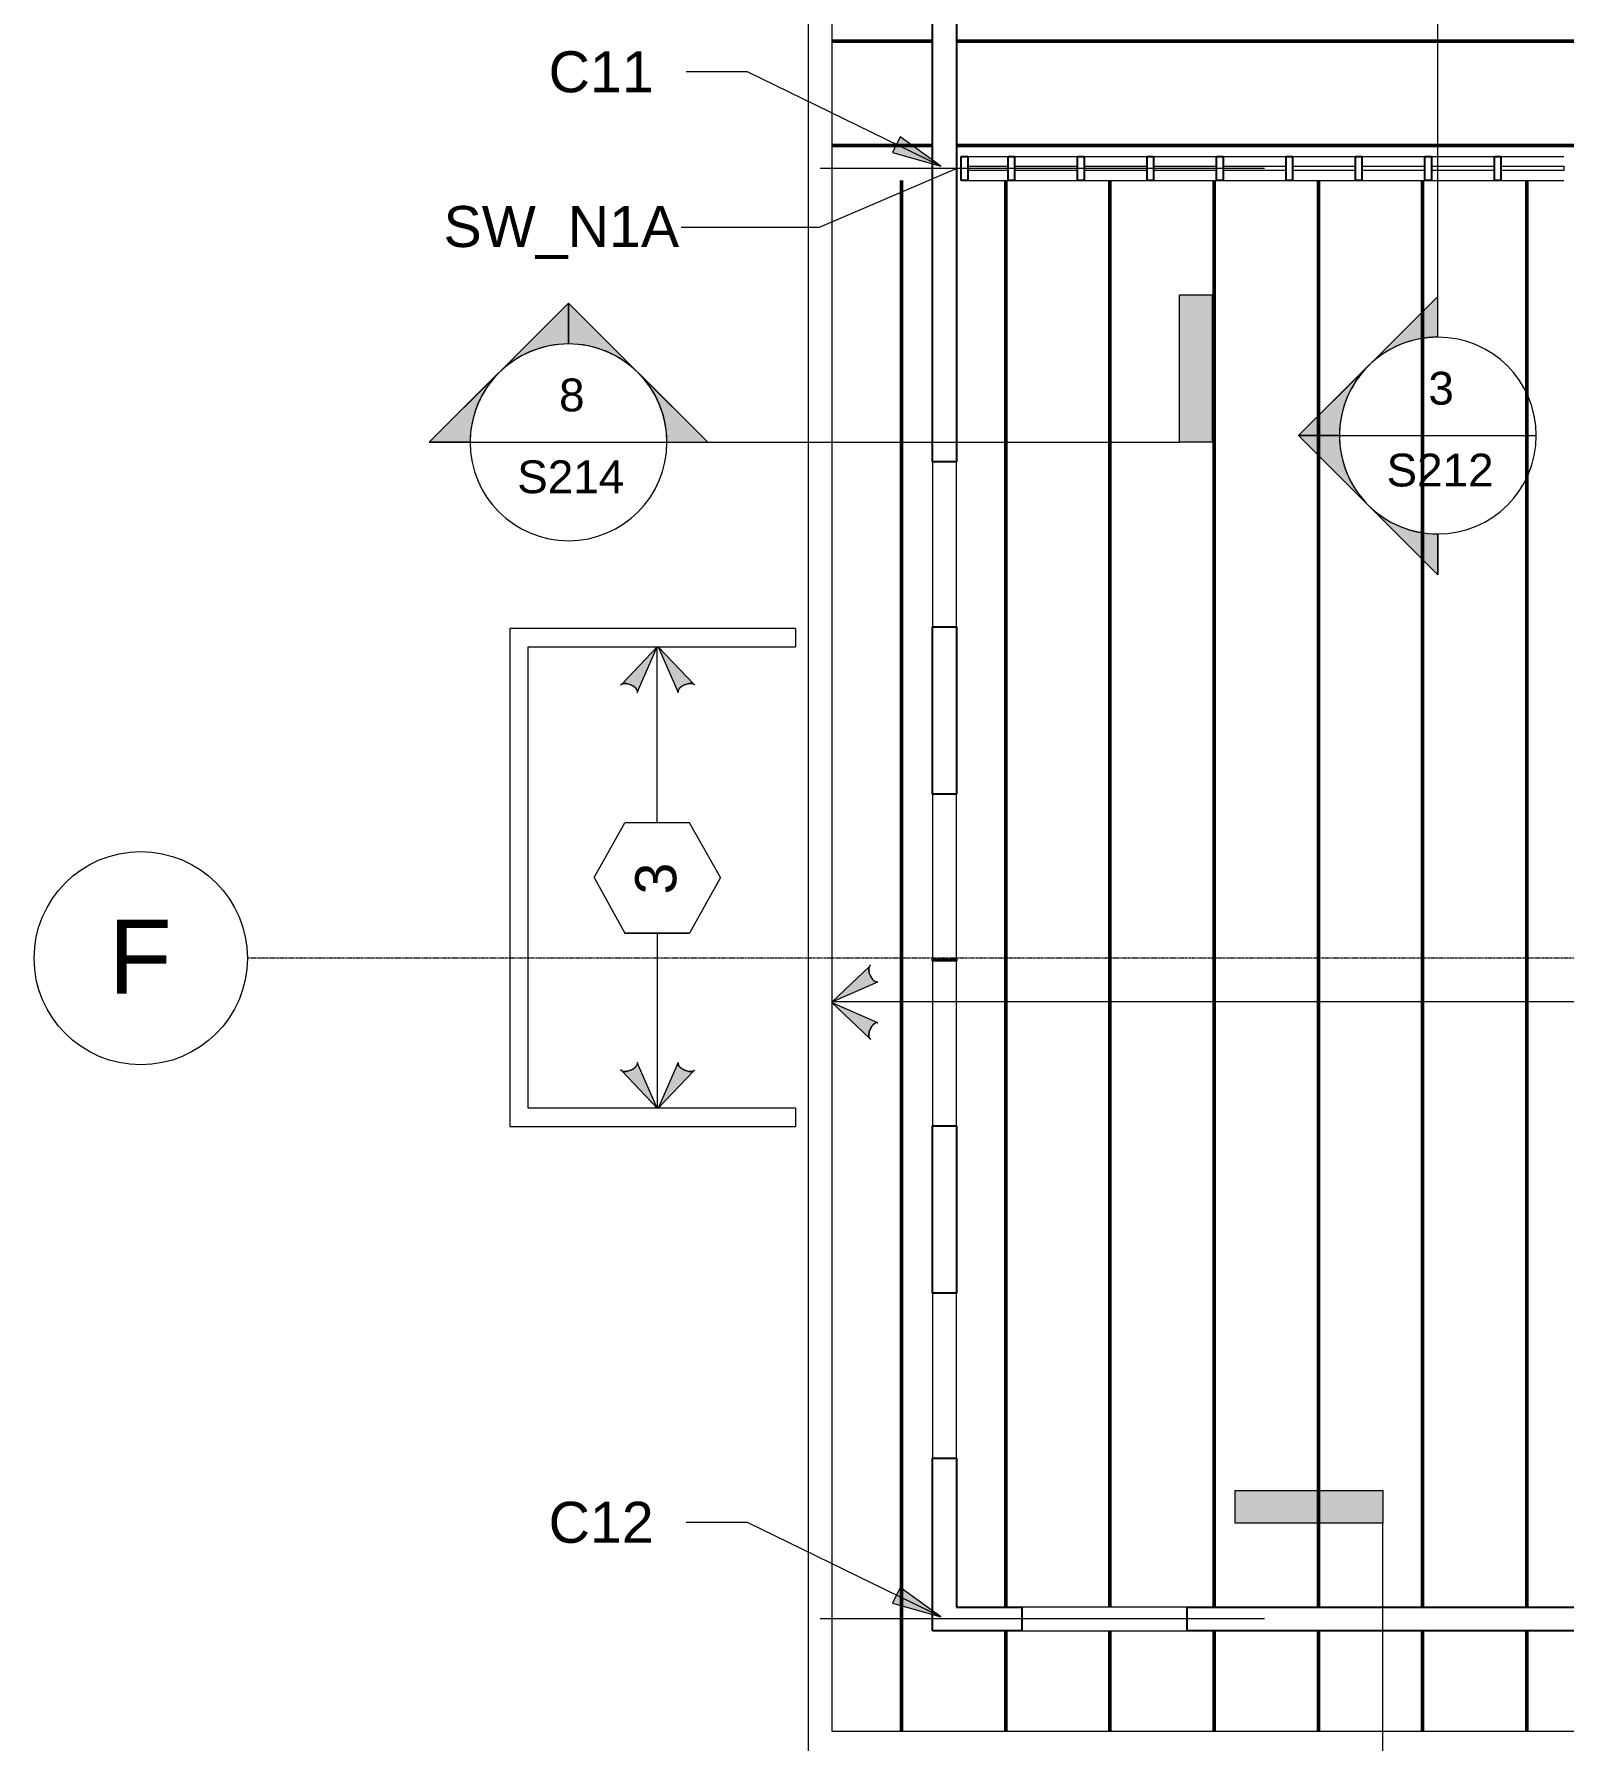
# Model space of a CAD drawing. Header units: inches. Extents: x -4036 to -1914, y 2 to 12338.
# Drawn here: x -4036.3 to -3683.9, y 9986.3 to 10379.5 of the extents above; entities that cross this region are included whole.
import ezdxf

# ---------------------------------------------------------------- set-up
doc = ezdxf.new("R2010")
doc.units = ezdxf.units.IN
doc.header["$MEASUREMENT"] = 0
doc.linetypes.add('Línea de rejilla', pattern=[0.875, 0.5, -0.125, 0.125, -0.125])
for name, color, linetype, lineweight in [('A-ANNO-NOTE', 131, 'Continuous', 9), ('A-DETL-GENF', 92, 'Continuous', 9), ('A-DETL-THIN', 151, 'Continuous', 9), ('A-GLAZ-CURT', 52, 'Continuous', 9), ('A-GLAZ-CWMG', 51, 'Continuous', 9), ('A-WALL', 113, 'Continuous', 9), ('A-WALL-IDEN', 211, 'Continuous', 9), ('G-ANNO-SYMB', 111, 'Continuous', 9), ('G-ANNO-TEXT', 231, 'Continuous', 9), ('I-WALL', 2, 'Continuous', 9), ('S-BEAM', 12, 'Continuous', 9), ('S-BEAM-ANLY', 10, 'Continuous', 50), ('S-GRID', 1, 'Continuous', 9), ('S-GRID-IDEN', 1, 'Continuous', 9)]:
    doc.layers.add(name, color=color, linetype=linetype, lineweight=lineweight)
doc.styles.add('Arial', font='arial.ttf', dxfattribs={"height": 9.448819})
doc.styles.add('Arial_1', font='arial.ttf', dxfattribs={"height": 17.007874})
doc.styles.add('Arial_2', font='arial.ttf', dxfattribs={"height": 7.559055})

# ---------------------------------------------------------------- blocks, each defined once
blk = doc.blocks.new('System Panel - PlyWood-1273730-FRAMING PLAN - 2ND FLOOR')
at = {"layer": 'A-GLAZ-CURT', "lineweight": 18}
for p, q in [((-4.65, -0.5), (-4.65, 0.5)), ((-4.65, 0.5), (4.65, 0.5)), ((4.65, 0.5), (4.65, -0.5)), ((4.65, -0.5), (-4.65, -0.5))]:
    blk.add_line(p, q, dxfattribs=at)
blk = doc.blocks.new('System Panel - PlyWood-764936-FRAMING PLAN - 2ND FLOOR')
at = {"layer": 'A-GLAZ-CURT', "lineweight": 18}
for p, q in [((-7.25, -0.5), (-7.25, 0.5)), ((-7.25, 0.5), (7.25, 0.5)), ((7.25, 0.5), (7.25, -0.5)), ((7.25, -0.5), (-7.25, -0.5))]:
    blk.add_line(p, q, dxfattribs=at)
blk = doc.blocks.new('Rectangular Mullion - 5 1_2_-1273739-FRAMING PLAN - 2ND FLOOR')
at = {"layer": 'A-GLAZ-CWMG'}
for p, q in [((-3821.22, 10351.34), (-3811.92, 10351.34)), ((-3821.22, 10345.84), (-3811.92, 10345.84))]:
    blk.add_line(p, q, dxfattribs=at)
blk = doc.blocks.new('Rectangular Mullion - 5 1_2_-748981-FRAMING PLAN - 2ND FLOOR')
at = {"layer": 'A-GLAZ-CWMG'}
for p, q in [((-2522.7, 11828.21), (-2522.7, 11813.71)), ((-2517.2, 11828.21), (-2517.2, 11813.71))]:
    blk.add_line(p, q, dxfattribs=at)
blk = doc.blocks.new('Rectangular Mullion - 5 1_2_-748987-FRAMING PLAN - 2ND FLOOR')
at = {"layer": 'A-GLAZ-CWMG', "lineweight": 25}
for p, q in [((-1.5, 2.75), (0, 2.75)), ((-1.5, -2.75), (-1.5, 2.75)), ((0, 2.75), (0, -2.75)), ((0, -2.75), (-1.5, -2.75))]:
    blk.add_line(p, q, dxfattribs=at)
blk = doc.blocks.new('Rectangular Mullion - 5 1_2_-748984-FRAMING PLAN - 2ND FLOOR')
at = {"layer": 'A-GLAZ-CWMG', "lineweight": 25}
for p, q in [((0.75, 2.75), (-0.75, 2.75)), ((-0.75, 2.75), (-0.75, -2.75)), ((0.75, -2.75), (0.75, 2.75)), ((-0.75, -2.75), (0.75, -2.75))]:
    blk.add_line(p, q, dxfattribs=at)
blk = doc.blocks.new('TRUSS - 22_-V56-FRAMING PLAN - 2ND FLOOR')
at = {"layer": 'S-BEAM'}
for p, q in [((-91.17, 0), (-173.9, 0)), ((-87.41, 0), (-89.86, 0)), ((145.25, 0), (-86.1, 0)), ((173.9, 0), (150.75, 0))]:
    blk.add_line(p, q, dxfattribs=at)
blk = doc.blocks.new('TRUSS - 22_-V57-FRAMING PLAN - 2ND FLOOR')
at = {"layer": 'S-BEAM'}
for p, q in [((145.25, 0), (-173.9, 0)), ((173.9, 0), (150.75, 0))]:
    blk.add_line(p, q, dxfattribs=at)
blk = doc.blocks.new('TRUSS - 22_-892348-FRAMING PLAN - 2ND FLOOR')
at = {"layer": 'S-BEAM'}
for p, q in [((150.05, 0), (-178.7, 0)), ((178.7, 0), (155.55, 0))]:
    blk.add_line(p, q, dxfattribs=at)
blk = doc.blocks.new('TRUSS - 22_-V60-FRAMING PLAN - 2ND FLOOR')
at = {"layer": 'S-BEAM'}
blk.add_line((178.7, 0), (-178.7, 0), dxfattribs=at)
blk = doc.blocks.new('TRUSSES - TRUSSES-1430591-FRAMING PLAN - 2ND FLOOR')
at = {"layer": 'A-DETL-GENF'}
h = blk.add_hatch(color=256, dxfattribs=at)
h.paths.add_polyline_path([(-246.52, 8.4), (-255.12, 0.23), (-244.76, 4.79), (-244.97, 4.81), (-245.2, 4.9), (-245.43, 5.06), (-245.89, 5.53), (-246.28, 6.17), (-246.55, 6.89), (-246.67, 7.59), (-246.61, 8.17)], flags=0)
h.paths.add_polyline_path([(-255.12, 0), (-246.52, -8.17), (-246.61, -7.95), (-246.66, -7.68), (-246.63, -7.02), (-246.43, -6.3), (-246.09, -5.61), (-245.66, -5.04), (-245.2, -4.68), (-244.97, -4.59), (-244.76, -4.56), (-244.57, -4.6), (-253.44, -0.73)], flags=0)
h = blk.add_hatch(color=256, dxfattribs=at)
h.paths.add_polyline_path([(246.52, 8.4), (246.61, 8.17), (246.66, 7.9), (246.63, 7.25), (246.43, 6.53), (246.09, 5.84), (245.66, 5.27), (245.2, 4.9), (244.97, 4.81), (244.76, 4.79), (244.57, 4.83), (255.12, 0.23)], flags=0)
h.paths.add_polyline_path([(255.12, 0), (244.76, -4.56), (244.97, -4.59), (245.2, -4.68), (245.43, -4.83), (245.89, -5.31), (246.28, -5.95), (246.55, -6.66), (246.67, -7.36), (246.61, -7.95), (246.52, -8.17)], flags=0)
for p, q in [((0, 14.61), (-12.61, 7.43)), ((0, 14.61), (12.85, 7.43)), ((-246.52, 8.4), (-255.12, 0.23)), ((-246.52, 8.4), (-246.24, 8.66)), ((246.52, 8.4), (246.24, 8.66)), ((255.12, 0.23), (246.52, 8.4)), ((-255.12, 0.23), (-244.57, 4.83)), ((-12.61, 7.43), (-12.61, -7.43)), ((12.85, -7.43), (12.85, 7.43)), ((12.85, 7.43), (12.85, -7.43)), ((244.57, 4.83), (255.12, 0.23)), ((-255.12, 0), (-246.52, -8.17)), ((-244.57, -4.6), (-255.12, 0)), ((-12.61, 0), (-255.12, 0)), ((12.85, 0), (255.12, 0)), ((255.12, 0), (244.57, -4.6)), ((246.52, -8.17), (255.12, 0)), ((0, -14.56), (-12.61, -7.43)), ((0, -14.56), (12.85, -7.43)), ((-246.52, -8.17), (-246.24, -8.43)), ((246.52, -8.17), (246.24, -8.43))]:
    blk.add_line(p, q, dxfattribs=at)
for centre, major_axis, start_param, end_param in [((-245.41, 6.74), (-0.84, 1.91), 0.527907, 1.031328), ((-245.41, 6.74), (-0.84, 1.91), 0, 0.515859), ((245.41, 6.74), (0.84, 1.91), 5.767326, 6.283185), ((245.41, 6.74), (0.84, 1.91), 5.251857, 5.755279), ((-245.41, 6.74), (-0.84, 1.91), 1.058732, 1.553534), ((-245.41, 6.74), (-0.84, 1.91), 1.586991, 2.08013), ((-245.41, 6.74), (-0.84, 1.91), 2.111632, 2.609761), ((-245.41, 6.74), (-0.84, 1.91), 2.630892, 3.141593), ((245.41, 6.74), (0.84, 1.91), 3.141593, 3.652293), ((245.41, 6.74), (0.84, 1.91), 3.673425, 4.171554), ((245.41, 6.74), (0.84, 1.91), 4.203055, 4.696194), ((245.41, 6.74), (0.84, 1.91), 4.729651, 5.224453), ((-245.41, -6.52), (0.84, 1.91), 2.110265, 2.613686), ((-245.41, -6.52), (0.84, 1.91), 1.588058, 2.082861), ((-245.41, -6.52), (0.84, 1.91), 1.061463, 1.554602), ((-245.41, -6.52), (0.84, 1.91), 0.531832, 1.029961), ((-245.41, -6.52), (0.84, 1.91), 0, 0.5107), ((245.41, -6.52), (-0.84, 1.91), 5.772485, 6.283185), ((245.41, -6.52), (-0.84, 1.91), 5.253224, 5.751353), ((245.41, -6.52), (-0.84, 1.91), 4.728584, 5.221723), ((245.41, -6.52), (-0.84, 1.91), 4.200325, 4.695127), ((245.41, -6.52), (-0.84, 1.91), 3.669499, 4.172921), ((-245.41, -6.52), (0.84, 1.91), 2.625734, 3.141593), ((245.41, -6.52), (-0.84, 1.91), 3.141593, 3.657452)]:
    blk.add_ellipse(centre, major_axis=major_axis, ratio=0.493649, start_param=start_param, end_param=end_param, dxfattribs=at)
for points, knots in [([(-244.57, 4.83), (-244.63, 4.81), (-244.76, 4.78), (-244.97, 4.8), (-245.2, 4.89), (-245.51, 5.1), (-245.9, 5.5), (-246.3, 6.16), (-246.6, 6.96), (-246.69, 7.64), (-246.64, 8.12), (-246.56, 8.31), (-246.52, 8.4)], [0, 0, 0, 0, 0.066667, 0.133333, 0.2, 0.266667, 0.4, 0.533333, 0.666667, 0.833333, 0.916667, 1, 1, 1, 1]), ([(246.52, 8.4), (246.56, 8.33), (246.62, 8.18), (246.68, 7.82), (246.66, 7.26), (246.46, 6.52), (246.12, 5.84), (245.73, 5.3), (245.31, 4.94), (244.98, 4.79), (244.73, 4.78), (244.62, 4.81), (244.57, 4.83)], [0, 0, 0, 0, 0.066667, 0.133333, 0.266667, 0.4, 0.533333, 0.65, 0.766667, 0.883333, 0.941667, 1, 1, 1, 1]), ([(-246.52, -8.17), (-246.56, -8.1), (-246.62, -7.96), (-246.68, -7.59), (-246.66, -7.03), (-246.46, -6.3), (-246.12, -5.62), (-245.73, -5.08), (-245.31, -4.71), (-244.98, -4.57), (-244.73, -4.55), (-244.62, -4.58), (-244.57, -4.6)], [0, 0, 0, 0, 0.066667, 0.133333, 0.266667, 0.4, 0.533333, 0.65, 0.766667, 0.883333, 0.941667, 1, 1, 1, 1]), ([(244.57, -4.6), (244.63, -4.58), (244.76, -4.55), (244.97, -4.57), (245.2, -4.67), (245.51, -4.87), (245.9, -5.28), (246.3, -5.93), (246.6, -6.73), (246.69, -7.41), (246.64, -7.9), (246.56, -8.09), (246.52, -8.17)], [0, 0, 0, 0, 0.066667, 0.133333, 0.2, 0.266667, 0.4, 0.533333, 0.666667, 0.833333, 0.916667, 1, 1, 1, 1])]:
    blk.add_open_spline(points, degree=3, knots=knots, dxfattribs=at)
blk = doc.blocks.new('TRUSSES - TRUSSES-1431472-FRAMING PLAN - 2ND FLOOR')
at = {"layer": 'A-DETL-GENF'}
h = blk.add_hatch(color=256, dxfattribs=at)
h.paths.add_polyline_path([(-44.56, 8.4), (-53.16, 0.23), (-42.8, 4.79), (-43.02, 4.81), (-43.24, 4.9), (-43.48, 5.06), (-43.93, 5.53), (-44.32, 6.17), (-44.59, 6.89), (-44.71, 7.59), (-44.65, 8.17)], flags=0)
h.paths.add_polyline_path([(-53.16, 0), (-44.56, -8.17), (-44.65, -7.95), (-44.7, -7.68), (-44.67, -7.02), (-44.48, -6.3), (-44.14, -5.61), (-43.71, -5.04), (-43.24, -4.68), (-43.02, -4.59), (-42.8, -4.56), (-42.62, -4.6), (-47.87, -2.31)], flags=0)
h = blk.add_hatch(color=256, dxfattribs=at)
h.paths.add_polyline_path([(44.56, 8.4), (44.65, 8.17), (44.7, 7.9), (44.67, 7.25), (44.48, 6.53), (44.14, 5.84), (43.71, 5.27), (43.24, 4.9), (43.02, 4.81), (42.8, 4.79), (42.62, 4.83), (53.16, 0.23)], flags=0)
h.paths.add_polyline_path([(53.16, 0), (42.8, -4.56), (43.02, -4.59), (43.24, -4.68), (43.48, -4.83), (43.93, -5.31), (44.32, -5.95), (44.59, -6.66), (44.71, -7.36), (44.65, -7.95), (44.56, -8.17)], flags=0)
for p, q in [((0, 14.61), (-12.61, 7.43)), ((0, 14.61), (12.85, 7.43)), ((-44.56, 8.4), (-53.16, 0.23)), ((-44.56, 8.4), (-44.29, 8.66)), ((44.56, 8.4), (44.29, 8.66)), ((53.16, 0.23), (44.56, 8.4)), ((-53.16, 0.23), (-42.62, 4.83)), ((-12.61, 7.43), (-12.61, -7.43)), ((12.85, -7.43), (12.85, 7.43)), ((12.85, 7.43), (12.85, -7.43)), ((42.62, 4.83), (53.16, 0.23)), ((-53.16, 0), (-44.56, -8.17)), ((-42.62, -4.6), (-53.16, 0)), ((-12.61, 0), (-53.16, 0)), ((12.85, 0), (53.16, 0)), ((53.16, 0), (42.62, -4.6)), ((44.56, -8.17), (53.16, 0)), ((0, -14.56), (-12.61, -7.43)), ((0, -14.56), (12.85, -7.43)), ((-44.56, -8.17), (-44.29, -8.43)), ((44.56, -8.17), (44.29, -8.43))]:
    blk.add_line(p, q, dxfattribs=at)
for centre, major_axis, start_param, end_param in [((-43.45, 6.74), (-0.84, 1.91), 0.527907, 1.031328), ((-43.45, 6.74), (-0.84, 1.91), 0, 0.515859), ((43.45, 6.74), (0.84, 1.91), 5.767326, 6.283185), ((43.45, 6.74), (0.84, 1.91), 5.251857, 5.755279), ((-43.45, 6.74), (-0.84, 1.91), 1.058732, 1.553534), ((-43.45, 6.74), (-0.84, 1.91), 1.586991, 2.08013), ((-43.45, 6.74), (-0.84, 1.91), 2.111632, 2.609761), ((-43.45, 6.74), (-0.84, 1.91), 2.630892, 3.141593), ((43.45, 6.74), (0.84, 1.91), 3.141593, 3.652293), ((43.45, 6.74), (0.84, 1.91), 3.673425, 4.171554), ((43.45, 6.74), (0.84, 1.91), 4.203055, 4.696194), ((43.45, 6.74), (0.84, 1.91), 4.729651, 5.224453), ((-43.45, -6.52), (0.84, 1.91), 2.110265, 2.613686), ((-43.45, -6.52), (0.84, 1.91), 1.588058, 2.082861), ((-43.45, -6.52), (0.84, 1.91), 1.061463, 1.554602), ((-43.45, -6.52), (0.84, 1.91), 0.531832, 1.029961), ((-43.45, -6.52), (0.84, 1.91), 0, 0.5107), ((43.45, -6.52), (-0.84, 1.91), 5.772485, 6.283185), ((43.45, -6.52), (-0.84, 1.91), 5.253224, 5.751353), ((43.45, -6.52), (-0.84, 1.91), 4.728584, 5.221723), ((43.45, -6.52), (-0.84, 1.91), 4.200325, 4.695127), ((43.45, -6.52), (-0.84, 1.91), 3.669499, 4.172921), ((-43.45, -6.52), (0.84, 1.91), 2.625734, 3.141593), ((43.45, -6.52), (-0.84, 1.91), 3.141593, 3.657452)]:
    blk.add_ellipse(centre, major_axis=major_axis, ratio=0.493649, start_param=start_param, end_param=end_param, dxfattribs=at)
for points, knots in [([(-42.62, 4.83), (-42.68, 4.81), (-42.8, 4.78), (-43.01, 4.8), (-43.24, 4.89), (-43.55, 5.1), (-43.94, 5.5), (-44.34, 6.16), (-44.64, 6.96), (-44.74, 7.64), (-44.68, 8.12), (-44.61, 8.31), (-44.56, 8.4)], [0, 0, 0, 0, 0.066667, 0.133333, 0.2, 0.266667, 0.4, 0.533333, 0.666667, 0.833333, 0.916667, 1, 1, 1, 1]), ([(44.56, 8.4), (44.6, 8.33), (44.66, 8.18), (44.73, 7.82), (44.7, 7.26), (44.5, 6.52), (44.17, 5.84), (43.77, 5.3), (43.36, 4.94), (43.02, 4.79), (42.78, 4.78), (42.67, 4.81), (42.62, 4.83)], [0, 0, 0, 0, 0.066667, 0.133333, 0.266667, 0.4, 0.533333, 0.65, 0.766667, 0.883333, 0.941667, 1, 1, 1, 1]), ([(-44.56, -8.17), (-44.6, -8.1), (-44.66, -7.96), (-44.73, -7.59), (-44.7, -7.03), (-44.5, -6.3), (-44.17, -5.62), (-43.77, -5.08), (-43.36, -4.71), (-43.02, -4.57), (-42.78, -4.55), (-42.67, -4.58), (-42.62, -4.6)], [0, 0, 0, 0, 0.066667, 0.133333, 0.266667, 0.4, 0.533333, 0.65, 0.766667, 0.883333, 0.941667, 1, 1, 1, 1]), ([(42.62, -4.6), (42.68, -4.58), (42.8, -4.55), (43.01, -4.57), (43.24, -4.67), (43.55, -4.87), (43.94, -5.28), (44.34, -5.93), (44.64, -6.73), (44.74, -7.41), (44.68, -7.9), (44.61, -8.09), (44.56, -8.17)], [0, 0, 0, 0, 0.066667, 0.133333, 0.2, 0.266667, 0.4, 0.533333, 0.666667, 0.833333, 0.916667, 1, 1, 1, 1])]:
    blk.add_open_spline(points, degree=3, knots=knots, dxfattribs=at)
blk = doc.blocks.new('Rejilla - Extremo inicial de rejilla - Círculo-11506-FRAMING PLAN - 2ND FLOOR')
at = {"layer": 'S-GRID-IDEN'}
blk.add_circle((0, 0), 0.2559, dxfattribs=at)
blk = doc.blocks.new('Vista de diseño - Extremo final de sección - Rellenado-14997-FRAMING PLAN - 2ND FLOOR')
at = {"layer": 'G-ANNO-SYMB'}
blk.add_hatch(color=256, dxfattribs=at).paths.add_polyline_path([(0, 0.3543), (0, 0), (-0.0787, 0), (-0.0787, 0.3543)], flags=0)
for p, q in [((0, 0.3543), (-0.0787, 0.3543)), ((-0.0787, 0.3543), (-0.0787, 0)), ((0, 0), (0, 0.3543)), ((-0.0787, 0), (0, 0))]:
    blk.add_line(p, q, dxfattribs=at)
blk = doc.blocks.new('Vista de diseño - Extremo inicial de sección - Rellenado-1561-FRAMING PLAN - 2ND FLOOR')
at = {"layer": 'G-ANNO-SYMB'}
h = blk.add_hatch(color=256, dxfattribs=at)
edge = h.paths.add_edge_path(flags=0)
edge.add_line((-0.2362, 0.3341), (-0.2362, 0.2362))
edge.add_arc((-0.2362, 0), 0.2362, 90, 135)
edge.add_line((-0.4033, 0.167), (-0.2362, 0.3341))
h = blk.add_hatch(color=256, dxfattribs=at)
edge = h.paths.add_edge_path(flags=0)
edge.add_line((-0.2362, 0.3341), (-0.0692, 0.167))
edge.add_arc((-0.2362, 0), 0.2362, 45, 90)
edge.add_line((-0.2362, 0.2362), (-0.2362, 0.3341))
h = blk.add_hatch(color=256, dxfattribs=at)
edge = h.paths.add_edge_path(flags=0)
edge.add_line((-0.5703, 0), (-0.4033, 0.167))
edge.add_arc((-0.2362, 0), 0.2362, 135, 180)
edge.add_line((-0.4724, 0), (-0.5703, 0))
h = blk.add_hatch(color=256, dxfattribs=at)
edge = h.paths.add_edge_path(flags=0)
edge.add_line((0.0978, 0), (0, 0))
edge.add_arc((-0.2362, 0), 0.2362, 360, 405)
edge.add_line((-0.0692, 0.167), (0.0978, 0))
for p, q in [((-0.2362, 0.3341), (-0.5703, 0)), ((-0.2362, 0.3341), (-0.4033, 0.167)), ((-0.2362, 0.3341), (0.0978, 0)), ((-0.2362, 0.2362), (-0.2362, 0.3341)), ((-0.2362, 0.3341), (-0.2362, 0.2362)), ((-0.0692, 0.167), (-0.2362, 0.3341)), ((-0.4033, 0.167), (-0.5703, 0)), ((0.0978, 0), (-0.0692, 0.167)), ((-0.5703, 0), (-0.4724, 0)), ((0, 0), (0.0978, 0)), ((-0.4724, 0), (-0.5703, 0)), ((0, 0), (0.0978, 0))]:
    blk.add_line(p, q, dxfattribs=at)
for start, end in [(360, 180), (90, 135), (45, 90), (135, 180), (360, 45), (180, 360)]:
    blk.add_arc((-0.2362, 0), 0.2362, start, end, dxfattribs=at)

msp = doc.modelspace()

# ---------------------------------------------------------------- hatches: boundary and pattern name
at = {"layer": 'G-ANNO-TEXT'}
for points in [[(-3827.45, 10349.08), (-3836.76, 10355.86), (-3838.52, 10352.27)], [(-3827.45, 10014.83), (-3836.76, 10021.61), (-3838.52, 10018.02)]]:
    msp.add_hatch(color=50, dxfattribs=at).paths.add_polyline_path(points, flags=0)

# ---------------------------------------------------------------- linework, layer by layer
at = {"layer": 'A-DETL-THIN'}
for p, q in [((-3752.91, 10348.59), (-3855.22, 10348.59)), ((-3752.91, 10014.34), (-3855.22, 10014.34))]:
    msp.add_line(p, q, dxfattribs=at)
at = {"layer": 'A-WALL'}
for p, q in [((-3926.72, 10242.61), (-3926.72, 10127.79)), ((-3860.91, 10242.61), (-3926.72, 10242.61)), ((-3860.91, 10242.61), (-3860.91, 10238.36)), ((-3922.47, 10132.04), (-3922.47, 10238.36)), ((-3922.47, 10238.36), (-3860.91, 10238.36)), ((-3860.91, 10132.04), (-3922.47, 10132.04)), ((-3860.91, 10132.04), (-3860.91, 10127.79)), ((-3926.72, 10127.79), (-3860.91, 10127.79))]:
    msp.add_line(p, q, dxfattribs=at)
at = {"layer": 'A-WALL-IDEN'}
for p, q in [((-3823.71, 10348.59), (-3855.45, 10334.99)), ((-3855.45, 10334.99), (-3887.2, 10334.99))]:
    msp.add_line(p, q, dxfattribs=at)
at = {"layer": 'G-ANNO-SYMB'}
for p, q in [((-3712.94, 10309.71), (-3712.94, 10394.57)), ((-3935.85, 10285.48), (-3890.5, 10285.48)), ((-3890.5, 10285.48), (-3772.49, 10285.48)), ((-3735.62, 10287.03), (-3690.27, 10287.03)), ((-3725.6, 9941.11), (-3725.6, 10036.41))]:
    msp.add_line(p, q, dxfattribs=at)
at = {"layer": 'G-ANNO-TEXT', "color": 50}
for p, q in [((-3871.95, 10370.86), (-3886.09, 10370.86)), ((-3827.45, 10349.08), (-3871.95, 10370.86)), ((-3836.76, 10355.86), (-3838.52, 10352.27)), ((-3827.45, 10349.08), (-3836.76, 10355.86)), ((-3838.52, 10352.27), (-3827.45, 10349.08)), ((-3871.95, 10036.61), (-3886.09, 10036.61)), ((-3827.45, 10014.83), (-3871.95, 10036.61)), ((-3836.76, 10021.61), (-3838.52, 10018.02)), ((-3827.45, 10014.83), (-3836.76, 10021.61)), ((-3838.52, 10018.02), (-3827.45, 10014.83))]:
    msp.add_line(p, q, dxfattribs=at)
at = {"layer": 'I-WALL'}
for p, q in [((-3857.97, 11431.89), (-3857.97, 9982.94)), ((-3852.47, 9988.44), (-3852.47, 11426.39)), ((-3829.32, 10281.01), (-3829.32, 10242.99)), ((-3823.82, 10242.99), (-3823.82, 10281.01)), ((-3829.32, 10204.4), (-3829.32, 10166.38)), ((-3823.82, 10166.38), (-3823.82, 10204.4)), ((-3829.32, 10166), (-3829.32, 10127.98)), ((-3823.82, 10127.98), (-3823.82, 10166)), ((-3829.32, 10089.39), (-3829.32, 10051.36)), ((-3823.82, 10051.36), (-3823.82, 10089.39)), ((-3770.72, 10017.09), (-3808.75, 10017.09)), ((-3808.75, 10011.59), (-3770.72, 10011.59)), ((-2644.92, 9988.44), (-3852.47, 9988.44))]:
    msp.add_line(p, q, dxfattribs=at)
at = {"layer": 'I-WALL', "lineweight": 25}
for p, q in [((-3829.32, 10281.01), (-3829.32, 10434.99)), ((-3823.82, 10434.99), (-3823.82, 10281.01)), ((-3823.82, 10281.01), (-3829.32, 10281.01)), ((-3829.32, 10204.4), (-3829.32, 10242.99)), ((-3829.32, 10242.99), (-3823.82, 10242.99)), ((-3823.82, 10242.99), (-3823.82, 10204.4)), ((-3823.82, 10204.4), (-3829.32, 10204.4)), ((-3829.32, 10166), (-3829.32, 10166.38)), ((-3829.32, 10166.38), (-3823.82, 10166.38)), ((-3823.82, 10166), (-3829.32, 10166)), ((-3823.82, 10166.38), (-3823.82, 10166)), ((-3829.32, 10089.39), (-3829.32, 10127.98)), ((-3829.32, 10127.98), (-3823.82, 10127.98)), ((-3823.82, 10127.98), (-3823.82, 10089.39)), ((-3823.82, 10089.39), (-3829.32, 10089.39)), ((-3829.32, 10011.59), (-3829.32, 10051.36)), ((-3829.32, 10051.36), (-3823.82, 10051.36)), ((-3823.82, 10051.36), (-3823.82, 10017.09)), ((-3823.82, 10017.09), (-3808.75, 10017.09)), ((-3808.75, 10017.09), (-3808.75, 10011.59)), ((-3770.72, 10011.59), (-3770.72, 10017.09)), ((-3770.72, 10017.09), (-3674.54, 10017.09)), ((-3808.75, 10011.59), (-3829.32, 10011.59)), ((-3674.54, 10011.59), (-3770.72, 10011.59))]:
    msp.add_line(p, q, dxfattribs=at)
at = {"layer": 'S-BEAM-ANLY', "color": 7}
for p, q in [((-3829.32, 10377.89), (-3852.47, 10377.89)), ((-3822.47, 10377.89), (-3823.82, 10377.89)), ((-3534.67, 10377.89), (-3822.47, 10377.89)), ((-3829.32, 10353.89), (-3852.47, 10353.89)), ((-3822.47, 10353.89), (-3823.82, 10353.89)), ((-3592.47, 10353.89), (-3822.47, 10353.89)), ((-3836.47, 10345.84), (-3836.47, 10315.84)), ((-3812.47, 10345.84), (-3812.47, 10315.84)), ((-3788.47, 10345.84), (-3788.47, 10315.84)), ((-3764.47, 10345.84), (-3764.47, 10315.84)), ((-3740.47, 10345.84), (-3740.47, 10315.84)), ((-3716.47, 10345.84), (-3716.47, 10315.84)), ((-3692.47, 10345.84), (-3692.47, 10315.84)), ((-3836.47, 10315.84), (-3836.47, 10018.44)), ((-3812.47, 10315.84), (-3812.47, 10018.44)), ((-3788.47, 10315.84), (-3788.47, 10018.44)), ((-3764.47, 10315.84), (-3764.47, 10018.44)), ((-3740.47, 10315.84), (-3740.47, 10018.44)), ((-3716.47, 10315.84), (-3716.47, 10018.44)), ((-3692.47, 10315.84), (-3692.47, 10018.44)), ((-3836.47, 10018.44), (-3836.47, 9988.44)), ((-3812.47, 10018.44), (-3812.47, 10017.09)), ((-3788.47, 10018.44), (-3788.47, 10017.09)), ((-3764.47, 10018.44), (-3764.47, 10017.09)), ((-3740.47, 10018.44), (-3740.47, 10017.09)), ((-3716.47, 10018.44), (-3716.47, 10017.09)), ((-3692.47, 10018.44), (-3692.47, 10017.09)), ((-3812.47, 10011.59), (-3812.47, 9988.44)), ((-3788.47, 10011.59), (-3788.47, 9988.44)), ((-3764.47, 10011.59), (-3764.47, 9988.44)), ((-3740.47, 10011.59), (-3740.47, 9988.44)), ((-3716.47, 10011.59), (-3716.47, 9988.44)), ((-3692.47, 10011.59), (-3692.47, 9988.44))]:
    msp.add_line(p, q, dxfattribs=at)
at = {"layer": 'S-GRID', "linetype": 'Línea de rejilla'}
msp.add_line((-1959.43, 10166.6), (-3987.13, 10166.6), dxfattribs=at)

# ---------------------------------------------------------------- block references
at = {"layer": 'A-DETL-GENF'}
for name, p, rotation in [('TRUSSES - TRUSSES-1431472-FRAMING PLAN - 2ND FLOOR', (-3892.75, 10185.2), 269.9999999999987), ('TRUSSES - TRUSSES-1430591-FRAMING PLAN - 2ND FLOOR', (-3597.36, 10156.55), 180)]:
    msp.add_blockref(name, p, dxfattribs=dict(at, rotation=rotation))
at = {"layer": 'A-GLAZ-CURT'}
for name, p in [('System Panel - PlyWood-1273730-FRAMING PLAN - 2ND FLOOR', (-3816.57, 10348.59)), ('System Panel - PlyWood-764936-FRAMING PLAN - 2ND FLOOR', (-3803.17, 10348.59)), ('System Panel - PlyWood-764936-FRAMING PLAN - 2ND FLOOR', (-3787.17, 10348.59)), ('System Panel - PlyWood-764936-FRAMING PLAN - 2ND FLOOR', (-3771.17, 10348.59)), ('System Panel - PlyWood-764936-FRAMING PLAN - 2ND FLOOR', (-3755.17, 10348.59)), ('System Panel - PlyWood-764936-FRAMING PLAN - 2ND FLOOR', (-3739.17, 10348.59)), ('System Panel - PlyWood-764936-FRAMING PLAN - 2ND FLOOR', (-3723.17, 10348.59)), ('System Panel - PlyWood-764936-FRAMING PLAN - 2ND FLOOR', (-3707.17, 10348.59)), ('System Panel - PlyWood-764936-FRAMING PLAN - 2ND FLOOR', (-3691.17, 10348.59))]:
    msp.add_blockref(name, p, dxfattribs=at)
at = {"layer": 'A-GLAZ-CWMG'}
for name, p, rotation in [('Rectangular Mullion - 5 1_2_-748987-FRAMING PLAN - 2ND FLOOR', (-3822.72, 10348.59), 180), ('Rectangular Mullion - 5 1_2_-748981-FRAMING PLAN - 2ND FLOOR', (8017.79, 12868.54), 90), ('Rectangular Mullion - 5 1_2_-748981-FRAMING PLAN - 2ND FLOOR', (8033.79, 12868.54), 90), ('Rectangular Mullion - 5 1_2_-748981-FRAMING PLAN - 2ND FLOOR', (8049.79, 12868.54), 90), ('Rectangular Mullion - 5 1_2_-748981-FRAMING PLAN - 2ND FLOOR', (8065.79, 12868.54), 90), ('Rectangular Mullion - 5 1_2_-748981-FRAMING PLAN - 2ND FLOOR', (8081.79, 12868.54), 90), ('Rectangular Mullion - 5 1_2_-748981-FRAMING PLAN - 2ND FLOOR', (8097.79, 12868.54), 90), ('Rectangular Mullion - 5 1_2_-748981-FRAMING PLAN - 2ND FLOOR', (8113.79, 12868.54), 90), ('Rectangular Mullion - 5 1_2_-748981-FRAMING PLAN - 2ND FLOOR', (8129.79, 12868.54), 90)]:
    msp.add_blockref(name, p, dxfattribs=dict(at, rotation=rotation))
msp.add_blockref('Rectangular Mullion - 5 1_2_-1273739-FRAMING PLAN - 2ND FLOOR', (0, 0), dxfattribs=at)
at = {"layer": 'A-GLAZ-CWMG', "extrusion": (0, 0, -1), "rotation": 180}
for p in [(3811.17, 10348.59), (3795.17, 10348.59), (3779.17, 10348.59), (3763.17, 10348.59), (3747.17, 10348.59), (3731.17, 10348.59), (3715.17, 10348.59), (3699.17, 10348.59)]:
    msp.add_blockref('Rectangular Mullion - 5 1_2_-748984-FRAMING PLAN - 2ND FLOOR', p, dxfattribs=at)
at = {"layer": 'G-ANNO-SYMB', "xscale": 95.99999999999994, "yscale": 95.99999999999994, "zscale": 95.99999999999994}
msp.add_blockref('Vista de diseño - Extremo inicial de sección - Rellenado-1561-FRAMING PLAN - 2ND FLOOR', (-3890.5, 10285.48), dxfattribs=at)
at = {"layer": 'G-ANNO-SYMB', "extrusion": (0, 0, -1), "xscale": 95.99999999999994, "yscale": 95.99999999999994, "zscale": 95.99999999999994}
msp.add_blockref('Vista de diseño - Extremo final de sección - Rellenado-14997-FRAMING PLAN - 2ND FLOOR', (3772.49, 10285.48), dxfattribs=at)
at = {"layer": 'G-ANNO-SYMB', "xscale": 95.99999999999994, "yscale": 95.99999999999994, "zscale": 95.99999999999994, "rotation": 90}
msp.add_blockref('Vista de diseño - Extremo inicial de sección - Rellenado-1561-FRAMING PLAN - 2ND FLOOR', (-3712.94, 10309.71), dxfattribs=at)
at = {"layer": 'G-ANNO-SYMB', "extrusion": (0, 0, -1), "xscale": 95.99999999999994, "yscale": 95.99999999999994, "zscale": 95.99999999999994, "rotation": 270.0000000000002}
msp.add_blockref('Vista de diseño - Extremo final de sección - Rellenado-14997-FRAMING PLAN - 2ND FLOOR', (3725.6, 10036.41), dxfattribs=at)
at = {"layer": 'S-BEAM'}
for name, p, rotation in [('TRUSS - 22_-V57-FRAMING PLAN - 2ND FLOOR', (-3678.57, 10377.89), 180), ('TRUSS - 22_-V56-FRAMING PLAN - 2ND FLOOR', (-3678.57, 10353.89), 180), ('TRUSS - 22_-V60-FRAMING PLAN - 2ND FLOOR', (-3836.47, 10167.14), 270.0000000000004), ('TRUSS - 22_-892348-FRAMING PLAN - 2ND FLOOR', (-3812.47, 10167.14), 270.0000000000004), ('TRUSS - 22_-892348-FRAMING PLAN - 2ND FLOOR', (-3788.47, 10167.14), 270.0000000000004), ('TRUSS - 22_-892348-FRAMING PLAN - 2ND FLOOR', (-3764.47, 10167.14), 270.0000000000004), ('TRUSS - 22_-892348-FRAMING PLAN - 2ND FLOOR', (-3740.47, 10167.14), 270.0000000000004), ('TRUSS - 22_-892348-FRAMING PLAN - 2ND FLOOR', (-3716.47, 10167.14), 270.0000000000004), ('TRUSS - 22_-892348-FRAMING PLAN - 2ND FLOOR', (-3692.47, 10167.14), 270.0000000000004)]:
    msp.add_blockref(name, p, dxfattribs=dict(at, rotation=rotation))
at = {"layer": 'S-GRID-IDEN', "xscale": 95.99999999999994, "yscale": 95.99999999999994, "zscale": 95.99999999999994, "rotation": 89.9999999999999}
msp.add_blockref('Rejilla - Extremo inicial de rejilla - Círculo-11506-FRAMING PLAN - 2ND FLOOR', (-4011.7, 10166.6), dxfattribs=at)

# ---------------------------------------------------------------- texts
at = {"layer": 'A-ANNO-NOTE', "insert": (-3897.81, 10181.29), "char_height": 9.45, "width": 8.787, "attachment_point": 1, "rotation": 90, "style": 'Arial'}
msp.add_mtext('3', dxfattribs=at)
at = {"layer": 'A-WALL-IDEN', "insert": (-3941.97, 10339.94), "char_height": 9.449, "width": 66.054, "attachment_point": 1, "style": 'Arial'}
msp.add_mtext('SW_N1A', dxfattribs=at)
at = {"layer": 'G-ANNO-SYMB', "attachment_point": 1, "style": 'Arial_2'}
for s, insert, char_height, width in [('8', (-3915.36, 10300.18), 7.56, 7.272), ('3', (-3715.13, 10301.73), 7.56, 7.272), ('S214', (-3925, 10281.32), 7.559, 30.603), ('S212', (-3724.76, 10282.87), 7.559, 30.603)]:
    msp.add_mtext(s, dxfattribs=dict(at, insert=insert, char_height=char_height, width=width))
at = {"layer": 'G-ANNO-TEXT', "color": 7, "char_height": 9.449, "width": 29.088, "attachment_point": 1, "style": 'Arial'}
for s, insert in [('C11', (-3917.77, 10375.59)), ('C12', (-3917.77, 10041.34))]:
    msp.add_mtext(s, dxfattribs=dict(at, insert=insert))
at = {"layer": 'S-GRID-IDEN', "insert": (-4019.1, 10175.48), "char_height": 17.01, "width": 17.877, "attachment_point": 1, "style": 'Arial_1'}
msp.add_mtext('F', dxfattribs=at)

doc.saveas('drawing.dxf')
